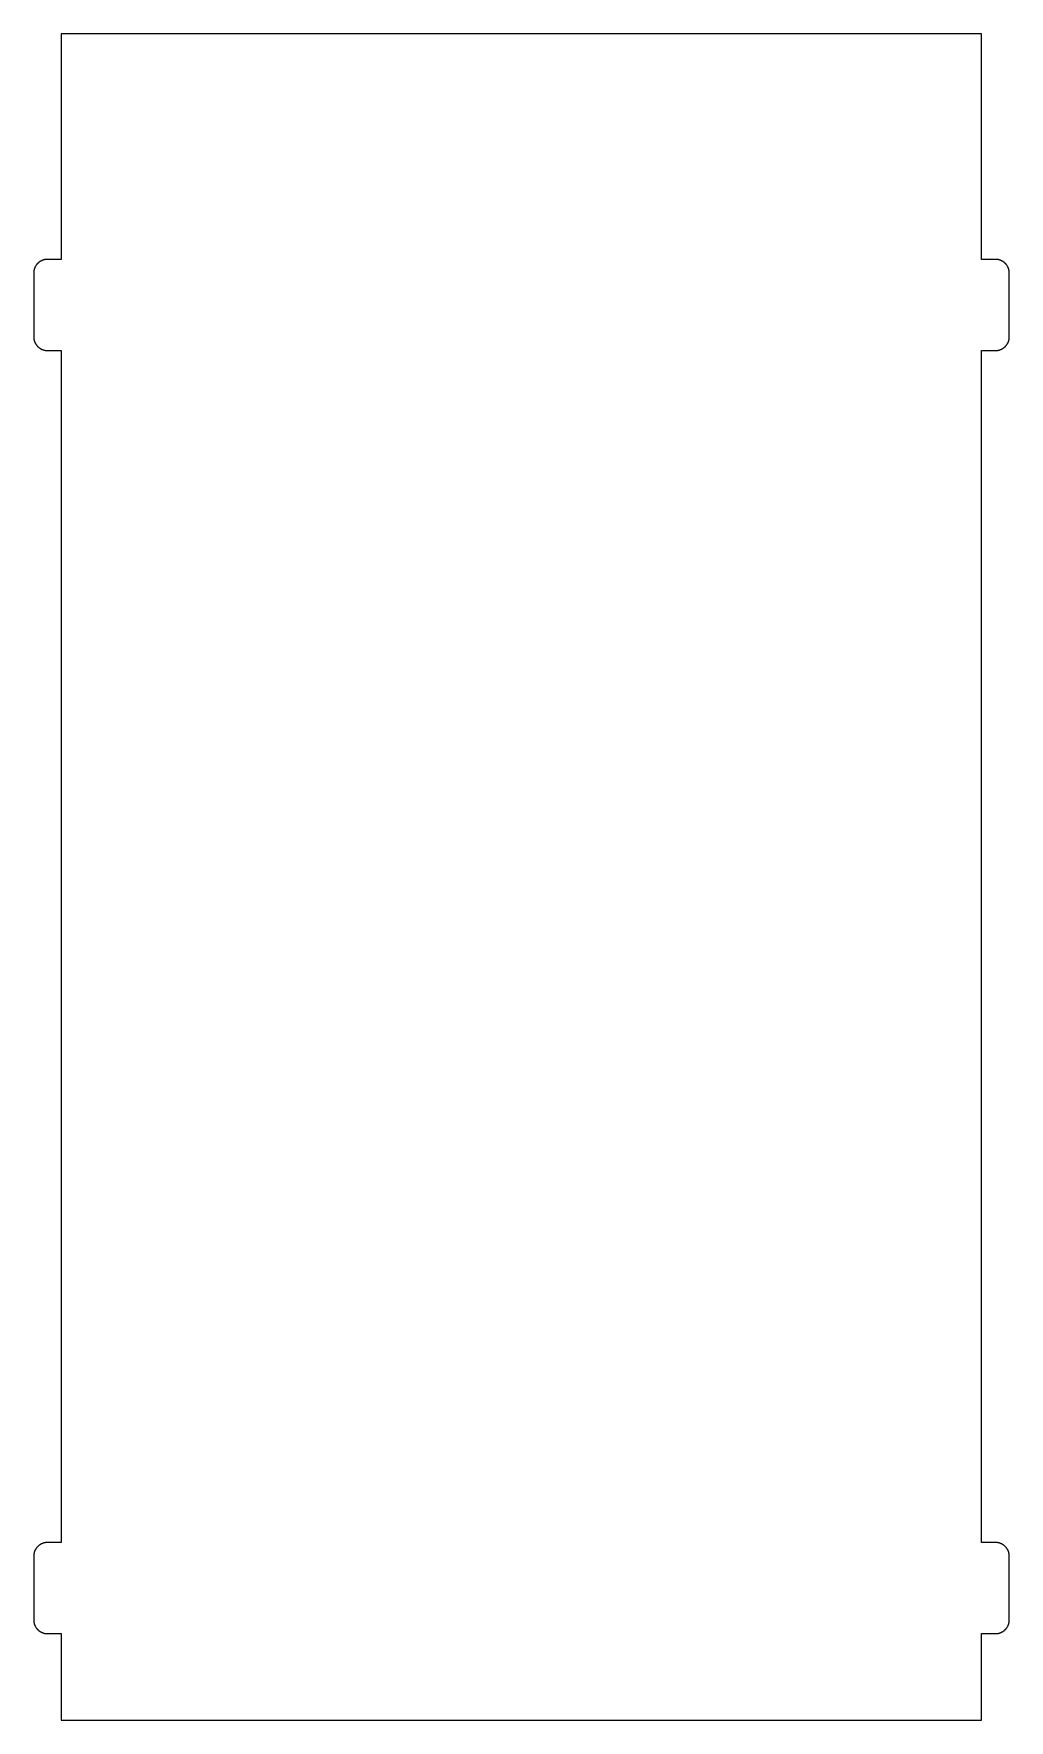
# Model space of a CAD drawing. Header units: metres. Extents: x -3 to 104, y -3 to 182.
import ezdxf

# ---------------------------------------------------------------- set-up
doc = ezdxf.new("R2010")
doc.units = ezdxf.units.M

msp = doc.modelspace()

# ---------------------------------------------------------------- linework, layer by layer
for p, q in [((100.95, 182), (0, 182)), ((0, 182), (0, 157.25)), ((100.95, 157.25), (100.95, 182)), ((-1.52637, 157.25), (-1.57812, 157.248)), ((0, 157.25), (-1.52637, 157.25)), ((102.526, 157.25), (100.95, 157.25)), ((102.578, 157.248), (102.526, 157.25)), ((-2.99805, 155.828), (-3, 155.776)), ((-3, 155.776), (-3, 148.724)), ((-2.99219, 155.907), (-2.99805, 155.828)), ((-2.98926, 155.933), (-2.99219, 155.907)), ((-2.98535, 155.959), (-2.98926, 155.933)), ((-2.98145, 155.984), (-2.98535, 155.959)), ((-2.97754, 156.011), (-2.98145, 155.984)), ((-2.97266, 156.036), (-2.97754, 156.011)), ((-2.9668, 156.062), (-2.97266, 156.036)), ((-2.96191, 156.088), (-2.9668, 156.062)), ((-2.95508, 156.113), (-2.96191, 156.088)), ((-2.94922, 156.139), (-2.95508, 156.113)), ((-2.94141, 156.163), (-2.94922, 156.139)), ((-2.93457, 156.188), (-2.94141, 156.163)), ((-2.92676, 156.214), (-2.93457, 156.188)), ((-2.90039, 156.287), (-2.92676, 156.214)), ((-2.88086, 156.336), (-2.90039, 156.287)), ((-2.87012, 156.36), (-2.88086, 156.336)), ((-2.84863, 156.407), (-2.87012, 156.36)), ((-2.83691, 156.431), (-2.84863, 156.407)), ((-2.81152, 156.478), (-2.83691, 156.431)), ((-2.78613, 156.522), (-2.81152, 156.478)), ((-2.77246, 156.545), (-2.78613, 156.522)), ((-2.75781, 156.567), (-2.77246, 156.545)), ((-2.71387, 156.632), (-2.75781, 156.567)), ((-2.69824, 156.652), (-2.71387, 156.632)), ((-2.68164, 156.674), (-2.69824, 156.652)), ((-2.66602, 156.694), (-2.68164, 156.674)), ((-2.64941, 156.714), (-2.66602, 156.694)), ((-2.63184, 156.734), (-2.64941, 156.714)), ((-2.59668, 156.773), (-2.63184, 156.734)), ((-2.5791, 156.792), (-2.59668, 156.773)), ((-2.54199, 156.829), (-2.5791, 156.792)), ((-2.52344, 156.847), (-2.54199, 156.829)), ((-2.48438, 156.882), (-2.52344, 156.847)), ((-2.46387, 156.899), (-2.48438, 156.882)), ((-2.44434, 156.916), (-2.46387, 156.899)), ((-2.42383, 156.932), (-2.44434, 156.916)), ((-2.40234, 156.948), (-2.42383, 156.932)), ((-2.38184, 156.964), (-2.40234, 156.948)), ((-2.31738, 157.008), (-2.38184, 156.964)), ((-2.29492, 157.022), (-2.31738, 157.008)), ((-2.27246, 157.036), (-2.29492, 157.022)), ((-2.22754, 157.062), (-2.27246, 157.036)), ((-2.18066, 157.087), (-2.22754, 157.062)), ((-2.15723, 157.099), (-2.18066, 157.087)), ((-2.11035, 157.12), (-2.15723, 157.099)), ((-2.08594, 157.131), (-2.11035, 157.12)), ((-2.03711, 157.15), (-2.08594, 157.131)), ((-1.96387, 157.177), (-2.03711, 157.15)), ((-1.93848, 157.185), (-1.96387, 157.177)), ((-1.91309, 157.191), (-1.93848, 157.185)), ((-1.88867, 157.199), (-1.91309, 157.191)), ((-1.86328, 157.205), (-1.88867, 157.199)), ((-1.83789, 157.212), (-1.86328, 157.205)), ((-1.81152, 157.217), (-1.83789, 157.212)), ((-1.78613, 157.223), (-1.81152, 157.217)), ((-1.76074, 157.228), (-1.78613, 157.223)), ((-1.73438, 157.231), (-1.76074, 157.228)), ((-1.70898, 157.235), (-1.73438, 157.231)), ((-1.68262, 157.239), (-1.70898, 157.235)), ((-1.65723, 157.242), (-1.68262, 157.239)), ((-1.57812, 157.248), (-1.65723, 157.242)), ((102.657, 157.242), (102.578, 157.248)), ((102.683, 157.239), (102.657, 157.242)), ((102.709, 157.235), (102.683, 157.239)), ((102.734, 157.231), (102.709, 157.235)), ((102.761, 157.228), (102.734, 157.231)), ((102.786, 157.223), (102.761, 157.228)), ((102.812, 157.217), (102.786, 157.223)), ((102.838, 157.212), (102.812, 157.217)), ((102.863, 157.205), (102.838, 157.212)), ((102.889, 157.199), (102.863, 157.205)), ((102.913, 157.191), (102.889, 157.199)), ((102.938, 157.185), (102.913, 157.191)), ((102.964, 157.177), (102.938, 157.185)), ((103.037, 157.15), (102.964, 157.177)), ((103.086, 157.131), (103.037, 157.15)), ((103.11, 157.12), (103.086, 157.131)), ((103.157, 157.099), (103.11, 157.12)), ((103.181, 157.087), (103.157, 157.099)), ((103.228, 157.062), (103.181, 157.087)), ((103.272, 157.036), (103.228, 157.062)), ((103.295, 157.022), (103.272, 157.036)), ((103.317, 157.008), (103.295, 157.022)), ((103.382, 156.964), (103.317, 157.008)), ((103.402, 156.948), (103.382, 156.964)), ((103.424, 156.932), (103.402, 156.948)), ((103.444, 156.916), (103.424, 156.932)), ((103.464, 156.899), (103.444, 156.916)), ((103.484, 156.882), (103.464, 156.899)), ((103.523, 156.847), (103.484, 156.882)), ((103.542, 156.829), (103.523, 156.847)), ((103.579, 156.792), (103.542, 156.829)), ((103.597, 156.773), (103.579, 156.792)), ((103.632, 156.734), (103.597, 156.773)), ((103.649, 156.714), (103.632, 156.734)), ((103.666, 156.694), (103.649, 156.714)), ((103.682, 156.674), (103.666, 156.694)), ((103.698, 156.652), (103.682, 156.674)), ((103.714, 156.632), (103.698, 156.652)), ((103.758, 156.567), (103.714, 156.632)), ((103.772, 156.545), (103.758, 156.567)), ((103.786, 156.522), (103.772, 156.545)), ((103.812, 156.478), (103.786, 156.522)), ((103.837, 156.431), (103.812, 156.478)), ((103.849, 156.407), (103.837, 156.431)), ((103.87, 156.36), (103.849, 156.407)), ((103.881, 156.336), (103.87, 156.36)), ((103.9, 156.287), (103.881, 156.336)), ((103.927, 156.214), (103.9, 156.287)), ((103.935, 156.188), (103.927, 156.214)), ((103.941, 156.163), (103.935, 156.188)), ((103.949, 156.139), (103.941, 156.163)), ((103.955, 156.113), (103.949, 156.139)), ((103.962, 156.088), (103.955, 156.113)), ((103.967, 156.062), (103.962, 156.088)), ((103.973, 156.036), (103.967, 156.062)), ((103.978, 156.011), (103.973, 156.036)), ((103.981, 155.984), (103.978, 156.011)), ((103.985, 155.959), (103.981, 155.984)), ((103.989, 155.933), (103.985, 155.959)), ((103.992, 155.907), (103.989, 155.933)), ((103.998, 155.828), (103.992, 155.907)), ((104, 155.776), (103.998, 155.828)), ((104, 148.724), (104, 155.776)), ((-3, 148.724), (-2.99805, 148.672)), ((-2.99805, 148.672), (-2.99219, 148.593)), ((-2.99219, 148.593), (-2.98926, 148.567)), ((-2.98926, 148.567), (-2.98535, 148.541)), ((-2.98535, 148.541), (-2.98145, 148.516)), ((-2.98145, 148.516), (-2.97754, 148.489)), ((-2.97754, 148.489), (-2.97266, 148.464)), ((-2.97266, 148.464), (-2.9668, 148.438)), ((-2.9668, 148.438), (-2.96191, 148.412)), ((-2.96191, 148.412), (-2.95508, 148.387)), ((-2.95508, 148.387), (-2.94922, 148.361)), ((-2.94922, 148.361), (-2.94141, 148.337)), ((-2.94141, 148.337), (-2.93457, 148.312)), ((-2.93457, 148.312), (-2.92676, 148.286)), ((-2.92676, 148.286), (-2.90039, 148.213)), ((-2.90039, 148.213), (-2.88086, 148.164)), ((-2.88086, 148.164), (-2.87012, 148.14)), ((-2.87012, 148.14), (-2.84863, 148.093)), ((-2.84863, 148.093), (-2.83691, 148.069)), ((-2.83691, 148.069), (-2.81152, 148.022)), ((-2.81152, 148.022), (-2.78613, 147.978)), ((103.786, 147.978), (103.812, 148.022)), ((103.812, 148.022), (103.837, 148.069)), ((103.837, 148.069), (103.849, 148.093)), ((103.849, 148.093), (103.87, 148.14)), ((103.87, 148.14), (103.881, 148.164)), ((103.881, 148.164), (103.9, 148.213)), ((103.9, 148.213), (103.927, 148.286)), ((103.927, 148.286), (103.935, 148.312)), ((103.935, 148.312), (103.941, 148.337)), ((103.941, 148.337), (103.949, 148.361)), ((103.949, 148.361), (103.955, 148.387)), ((103.955, 148.387), (103.962, 148.412)), ((103.962, 148.412), (103.967, 148.438)), ((103.967, 148.438), (103.973, 148.464)), ((103.973, 148.464), (103.978, 148.489)), ((103.978, 148.489), (103.981, 148.516)), ((103.981, 148.516), (103.985, 148.541)), ((103.985, 148.541), (103.989, 148.567)), ((103.989, 148.567), (103.992, 148.593)), ((103.992, 148.593), (103.998, 148.672)), ((103.998, 148.672), (104, 148.724)), ((-2.78613, 147.978), (-2.77246, 147.955)), ((-2.77246, 147.955), (-2.75781, 147.933)), ((-2.75781, 147.933), (-2.71387, 147.868)), ((-2.71387, 147.868), (-2.69824, 147.848)), ((-2.69824, 147.848), (-2.68164, 147.826)), ((-2.68164, 147.826), (-2.66602, 147.806)), ((-2.66602, 147.806), (-2.64941, 147.786)), ((-2.64941, 147.786), (-2.63184, 147.766)), ((-2.63184, 147.766), (-2.59668, 147.727)), ((-2.59668, 147.727), (-2.5791, 147.708)), ((-2.5791, 147.708), (-2.54199, 147.671)), ((-2.54199, 147.671), (-2.52344, 147.653)), ((-2.52344, 147.653), (-2.48438, 147.618)), ((-2.48438, 147.618), (-2.46387, 147.601)), ((-2.46387, 147.601), (-2.44434, 147.584)), ((-2.44434, 147.584), (-2.42383, 147.568)), ((-2.42383, 147.568), (-2.40234, 147.552)), ((-2.40234, 147.552), (-2.38184, 147.536)), ((-2.38184, 147.536), (-2.31738, 147.492)), ((-2.31738, 147.492), (-2.29492, 147.478)), ((-2.29492, 147.478), (-2.27246, 147.464)), ((-2.27246, 147.464), (-2.22754, 147.438)), ((-2.22754, 147.438), (-2.18066, 147.413)), ((-2.18066, 147.413), (-2.15723, 147.401)), ((-2.15723, 147.401), (-2.11035, 147.38)), ((-2.11035, 147.38), (-2.08594, 147.369)), ((-2.08594, 147.369), (-2.03711, 147.35)), ((-2.03711, 147.35), (-1.96387, 147.323)), ((-1.96387, 147.323), (-1.93848, 147.315)), ((-1.93848, 147.315), (-1.91309, 147.309)), ((-1.91309, 147.309), (-1.88867, 147.301)), ((-1.88867, 147.301), (-1.86328, 147.295)), ((-1.86328, 147.295), (-1.83789, 147.288)), ((-1.83789, 147.288), (-1.81152, 147.283)), ((-1.81152, 147.283), (-1.78613, 147.277)), ((-1.78613, 147.277), (-1.76074, 147.272)), ((-1.76074, 147.272), (-1.73438, 147.269)), ((-1.73438, 147.269), (-1.70898, 147.265)), ((-1.70898, 147.265), (-1.68262, 147.261)), ((-1.68262, 147.261), (-1.65723, 147.258)), ((-1.65723, 147.258), (-1.57812, 147.252)), ((-1.57812, 147.252), (-1.52637, 147.25)), ((-1.52637, 147.25), (0, 147.25)), ((0, 147.25), (0, 16.5)), ((100.95, 16.5), (100.95, 147.25)), ((100.95, 147.25), (102.526, 147.25)), ((102.526, 147.25), (102.578, 147.252)), ((102.578, 147.252), (102.657, 147.258)), ((102.657, 147.258), (102.683, 147.261)), ((102.683, 147.261), (102.709, 147.265)), ((102.709, 147.265), (102.734, 147.269)), ((102.734, 147.269), (102.761, 147.272)), ((102.761, 147.272), (102.786, 147.277)), ((102.786, 147.277), (102.812, 147.283)), ((102.812, 147.283), (102.838, 147.288)), ((102.838, 147.288), (102.863, 147.295)), ((102.863, 147.295), (102.889, 147.301)), ((102.889, 147.301), (102.913, 147.309)), ((102.913, 147.309), (102.938, 147.315)), ((102.938, 147.315), (102.964, 147.323)), ((102.964, 147.323), (103.037, 147.35)), ((103.037, 147.35), (103.086, 147.369)), ((103.086, 147.369), (103.11, 147.38)), ((103.11, 147.38), (103.157, 147.401)), ((103.157, 147.401), (103.181, 147.413)), ((103.181, 147.413), (103.228, 147.438)), ((103.228, 147.438), (103.272, 147.464)), ((103.272, 147.464), (103.295, 147.478)), ((103.295, 147.478), (103.317, 147.492)), ((103.317, 147.492), (103.382, 147.536)), ((103.382, 147.536), (103.402, 147.552)), ((103.402, 147.552), (103.424, 147.568)), ((103.424, 147.568), (103.444, 147.584)), ((103.444, 147.584), (103.464, 147.601)), ((103.464, 147.601), (103.484, 147.618)), ((103.484, 147.618), (103.523, 147.653)), ((103.523, 147.653), (103.542, 147.671)), ((103.542, 147.671), (103.579, 147.708)), ((103.579, 147.708), (103.597, 147.727)), ((103.597, 147.727), (103.632, 147.766)), ((103.632, 147.766), (103.649, 147.786)), ((103.649, 147.786), (103.666, 147.806)), ((103.666, 147.806), (103.682, 147.826)), ((103.682, 147.826), (103.698, 147.848)), ((103.698, 147.848), (103.714, 147.868)), ((103.714, 147.868), (103.758, 147.933)), ((103.758, 147.933), (103.772, 147.955)), ((103.772, 147.955), (103.786, 147.978)), ((-2.99805, 15.0781), (-3, 15.0264)), ((-3, 15.0264), (-3, 7.97363)), ((-2.99219, 15.1572), (-2.99805, 15.0781)), ((-2.98926, 15.1826), (-2.99219, 15.1572)), ((-2.98535, 15.209), (-2.98926, 15.1826)), ((-2.98145, 15.2344), (-2.98535, 15.209)), ((-2.97754, 15.2607), (-2.98145, 15.2344)), ((-2.97266, 15.2861), (-2.97754, 15.2607)), ((-2.9668, 15.3115), (-2.97266, 15.2861)), ((-2.96191, 15.3379), (-2.9668, 15.3115)), ((-2.95508, 15.3633), (-2.96191, 15.3379)), ((-2.94922, 15.3887), (-2.95508, 15.3633)), ((-2.94141, 15.4131), (-2.94922, 15.3887)), ((-2.93457, 15.4385), (-2.94141, 15.4131)), ((-2.92676, 15.4639), (-2.93457, 15.4385)), ((-2.90039, 15.5371), (-2.92676, 15.4639)), ((-2.88086, 15.5859), (-2.90039, 15.5371)), ((-2.87012, 15.6104), (-2.88086, 15.5859)), ((-2.84863, 15.6572), (-2.87012, 15.6104)), ((-2.83691, 15.6807), (-2.84863, 15.6572)), ((-2.81152, 15.7275), (-2.83691, 15.6807)), ((-2.78613, 15.7725), (-2.81152, 15.7275)), ((-2.77246, 15.7949), (-2.78613, 15.7725)), ((-2.75781, 15.8174), (-2.77246, 15.7949)), ((-2.71387, 15.8818), (-2.75781, 15.8174)), ((-2.69824, 15.9023), (-2.71387, 15.8818)), ((-2.68164, 15.9238), (-2.69824, 15.9023)), ((-2.66602, 15.9443), (-2.68164, 15.9238)), ((-2.64941, 15.9639), (-2.66602, 15.9443)), ((-2.63184, 15.9844), (-2.64941, 15.9639)), ((-2.59668, 16.0234), (-2.63184, 15.9844)), ((-2.5791, 16.042), (-2.59668, 16.0234)), ((-2.54199, 16.0791), (-2.5791, 16.042)), ((-2.52344, 16.0967), (-2.54199, 16.0791)), ((-2.48438, 16.1318), (-2.52344, 16.0967)), ((-2.46387, 16.1494), (-2.48438, 16.1318)), ((-2.44434, 16.166), (-2.46387, 16.1494)), ((-2.42383, 16.1816), (-2.44434, 16.166)), ((-2.40234, 16.1982), (-2.42383, 16.1816)), ((-2.38184, 16.2139), (-2.40234, 16.1982)), ((-2.31738, 16.2578), (-2.38184, 16.2139)), ((-2.29492, 16.2725), (-2.31738, 16.2578)), ((-2.27246, 16.2861), (-2.29492, 16.2725)), ((-2.22754, 16.3115), (-2.27246, 16.2861)), ((-2.18066, 16.3369), (-2.22754, 16.3115)), ((-2.15723, 16.3486), (-2.18066, 16.3369)), ((-2.11035, 16.3701), (-2.15723, 16.3486)), ((-2.08594, 16.3809), (-2.11035, 16.3701)), ((-2.03711, 16.4004), (-2.08594, 16.3809)), ((-1.96387, 16.4268), (-2.03711, 16.4004)), ((-1.93848, 16.4346), (-1.96387, 16.4268)), ((-1.91309, 16.4414), (-1.93848, 16.4346)), ((-1.88867, 16.4492), (-1.91309, 16.4414)), ((-1.86328, 16.4551), (-1.88867, 16.4492)), ((-1.83789, 16.4619), (-1.86328, 16.4551)), ((-1.81152, 16.4668), (-1.83789, 16.4619)), ((-1.78613, 16.4727), (-1.81152, 16.4668)), ((-1.76074, 16.4775), (-1.78613, 16.4727)), ((-1.73438, 16.4814), (-1.76074, 16.4775)), ((-1.70898, 16.4854), (-1.73438, 16.4814)), ((-1.68262, 16.4893), (-1.70898, 16.4854)), ((-1.65723, 16.4922), (-1.68262, 16.4893)), ((-1.57812, 16.498), (-1.65723, 16.4922)), ((-1.52637, 16.5), (-1.57812, 16.498)), ((0, 16.5), (-1.52637, 16.5)), ((102.526, 16.5), (100.95, 16.5)), ((102.578, 16.498), (102.526, 16.5)), ((102.657, 16.4922), (102.578, 16.498)), ((102.683, 16.4893), (102.657, 16.4922)), ((102.709, 16.4854), (102.683, 16.4893)), ((102.734, 16.4814), (102.709, 16.4854)), ((102.761, 16.4775), (102.734, 16.4814)), ((102.786, 16.4727), (102.761, 16.4775)), ((102.812, 16.4668), (102.786, 16.4727)), ((102.838, 16.4619), (102.812, 16.4668)), ((102.863, 16.4551), (102.838, 16.4619)), ((102.889, 16.4492), (102.863, 16.4551)), ((102.913, 16.4414), (102.889, 16.4492)), ((102.938, 16.4346), (102.913, 16.4414)), ((102.964, 16.4268), (102.938, 16.4346)), ((103.037, 16.4004), (102.964, 16.4268)), ((103.086, 16.3809), (103.037, 16.4004)), ((103.11, 16.3701), (103.086, 16.3809)), ((103.157, 16.3486), (103.11, 16.3701)), ((103.181, 16.3369), (103.157, 16.3486)), ((103.228, 16.3115), (103.181, 16.3369)), ((103.272, 16.2861), (103.228, 16.3115)), ((103.295, 16.2725), (103.272, 16.2861)), ((103.317, 16.2578), (103.295, 16.2725)), ((103.382, 16.2139), (103.317, 16.2578)), ((103.402, 16.1982), (103.382, 16.2139)), ((103.424, 16.1816), (103.402, 16.1982)), ((103.444, 16.166), (103.424, 16.1816)), ((103.464, 16.1494), (103.444, 16.166)), ((103.484, 16.1318), (103.464, 16.1494)), ((103.523, 16.0967), (103.484, 16.1318)), ((103.542, 16.0791), (103.523, 16.0967)), ((103.579, 16.042), (103.542, 16.0791)), ((103.597, 16.0234), (103.579, 16.042)), ((103.632, 15.9844), (103.597, 16.0234)), ((103.649, 15.9639), (103.632, 15.9844)), ((103.666, 15.9443), (103.649, 15.9639)), ((103.682, 15.9238), (103.666, 15.9443)), ((103.698, 15.9023), (103.682, 15.9238)), ((103.714, 15.8818), (103.698, 15.9023)), ((103.758, 15.8174), (103.714, 15.8818)), ((103.772, 15.7949), (103.758, 15.8174)), ((103.786, 15.7725), (103.772, 15.7949)), ((103.812, 15.7275), (103.786, 15.7725)), ((103.837, 15.6807), (103.812, 15.7275)), ((103.849, 15.6572), (103.837, 15.6807)), ((103.87, 15.6104), (103.849, 15.6572)), ((103.881, 15.5859), (103.87, 15.6104)), ((103.9, 15.5371), (103.881, 15.5859)), ((103.927, 15.4639), (103.9, 15.5371)), ((103.935, 15.4385), (103.927, 15.4639)), ((103.941, 15.4131), (103.935, 15.4385)), ((103.949, 15.3887), (103.941, 15.4131)), ((103.955, 15.3633), (103.949, 15.3887)), ((103.962, 15.3379), (103.955, 15.3633)), ((103.967, 15.3115), (103.962, 15.3379)), ((103.973, 15.2861), (103.967, 15.3115)), ((103.978, 15.2607), (103.973, 15.2861)), ((103.981, 15.2344), (103.978, 15.2607)), ((103.985, 15.209), (103.981, 15.2344)), ((103.989, 15.1826), (103.985, 15.209)), ((103.992, 15.1572), (103.989, 15.1826)), ((103.998, 15.0781), (103.992, 15.1572)), ((104, 15.0264), (103.998, 15.0781)), ((104, 7.97363), (104, 15.0264)), ((-3, 7.97363), (-2.99805, 7.92188)), ((-2.99805, 7.92188), (-2.99219, 7.84277)), ((-2.99219, 7.84277), (-2.98926, 7.81738)), ((-2.98926, 7.81738), (-2.98535, 7.79102)), ((-2.98535, 7.79102), (-2.98145, 7.76562)), ((-2.98145, 7.76562), (-2.97754, 7.73926)), ((-2.97754, 7.73926), (-2.97266, 7.71387)), ((-2.97266, 7.71387), (-2.9668, 7.68848)), ((-2.9668, 7.68848), (-2.96191, 7.66211)), ((-2.96191, 7.66211), (-2.95508, 7.63672)), ((-2.95508, 7.63672), (-2.94922, 7.61133)), ((-2.94922, 7.61133), (-2.94141, 7.58691)), ((-2.94141, 7.58691), (-2.93457, 7.56152)), ((-2.93457, 7.56152), (-2.92676, 7.53613)), ((-2.92676, 7.53613), (-2.90039, 7.46289)), ((-2.90039, 7.46289), (-2.88086, 7.41406)), ((-2.88086, 7.41406), (-2.87012, 7.38965)), ((103.87, 7.38965), (103.881, 7.41406)), ((103.881, 7.41406), (103.9, 7.46289)), ((103.9, 7.46289), (103.927, 7.53613)), ((103.927, 7.53613), (103.935, 7.56152)), ((103.935, 7.56152), (103.941, 7.58691)), ((103.941, 7.58691), (103.949, 7.61133)), ((103.949, 7.61133), (103.955, 7.63672)), ((103.955, 7.63672), (103.962, 7.66211)), ((103.962, 7.66211), (103.967, 7.68848)), ((103.967, 7.68848), (103.973, 7.71387)), ((103.973, 7.71387), (103.978, 7.73926)), ((103.978, 7.73926), (103.981, 7.76562)), ((103.981, 7.76562), (103.985, 7.79102)), ((103.985, 7.79102), (103.989, 7.81738)), ((103.989, 7.81738), (103.992, 7.84277)), ((103.992, 7.84277), (103.998, 7.92188)), ((103.998, 7.92188), (104, 7.97363)), ((-2.87012, 7.38965), (-2.84863, 7.34277)), ((-2.84863, 7.34277), (-2.83691, 7.31934)), ((-2.83691, 7.31934), (-2.81152, 7.27246)), ((-2.81152, 7.27246), (-2.78613, 7.22754)), ((-2.78613, 7.22754), (-2.77246, 7.20508)), ((-2.77246, 7.20508), (-2.75781, 7.18262)), ((-2.75781, 7.18262), (-2.71387, 7.11816)), ((-2.71387, 7.11816), (-2.69824, 7.09766)), ((-2.69824, 7.09766), (-2.68164, 7.07617)), ((-2.68164, 7.07617), (-2.66602, 7.05566)), ((-2.66602, 7.05566), (-2.64941, 7.03613)), ((-2.64941, 7.03613), (-2.63184, 7.01562)), ((-2.63184, 7.01562), (-2.59668, 6.97656)), ((-2.59668, 6.97656), (-2.5791, 6.95801)), ((-2.5791, 6.95801), (-2.54199, 6.9209)), ((-2.54199, 6.9209), (-2.52344, 6.90332)), ((-2.52344, 6.90332), (-2.48438, 6.86816)), ((-2.48438, 6.86816), (-2.46387, 6.85059)), ((-2.46387, 6.85059), (-2.44434, 6.83398)), ((-2.44434, 6.83398), (-2.42383, 6.81836)), ((-2.42383, 6.81836), (-2.40234, 6.80176)), ((-2.40234, 6.80176), (-2.38184, 6.78613)), ((-2.38184, 6.78613), (-2.31738, 6.74219)), ((-2.31738, 6.74219), (-2.29492, 6.72754)), ((-2.29492, 6.72754), (-2.27246, 6.71387)), ((-2.27246, 6.71387), (-2.22754, 6.68848)), ((-2.22754, 6.68848), (-2.18066, 6.66309)), ((-2.18066, 6.66309), (-2.15723, 6.65137)), ((-2.15723, 6.65137), (-2.11035, 6.62988)), ((-2.11035, 6.62988), (-2.08594, 6.61914)), ((-2.08594, 6.61914), (-2.03711, 6.59961)), ((-2.03711, 6.59961), (-1.96387, 6.57324)), ((-1.96387, 6.57324), (-1.93848, 6.56543)), ((-1.93848, 6.56543), (-1.91309, 6.55859)), ((-1.91309, 6.55859), (-1.88867, 6.55078)), ((-1.88867, 6.55078), (-1.86328, 6.54492)), ((-1.86328, 6.54492), (-1.83789, 6.53809)), ((-1.83789, 6.53809), (-1.81152, 6.5332)), ((-1.81152, 6.5332), (-1.78613, 6.52734)), ((-1.78613, 6.52734), (-1.76074, 6.52246)), ((-1.76074, 6.52246), (-1.73438, 6.51855)), ((-1.73438, 6.51855), (-1.70898, 6.51465)), ((-1.70898, 6.51465), (-1.68262, 6.51074)), ((-1.68262, 6.51074), (-1.65723, 6.50781)), ((-1.65723, 6.50781), (-1.57812, 6.50195)), ((-1.57812, 6.50195), (-1.52637, 6.5)), ((-1.52637, 6.5), (0, 6.5)), ((0, 6.5), (0, -3)), ((100.95, 6.5), (102.526, 6.5)), ((100.95, -3), (100.95, 6.5)), ((102.526, 6.5), (102.578, 6.50195)), ((102.578, 6.50195), (102.657, 6.50781)), ((102.657, 6.50781), (102.683, 6.51074)), ((102.683, 6.51074), (102.709, 6.51465)), ((102.709, 6.51465), (102.734, 6.51855)), ((102.734, 6.51855), (102.761, 6.52246)), ((102.761, 6.52246), (102.786, 6.52734)), ((102.786, 6.52734), (102.812, 6.5332)), ((102.812, 6.5332), (102.838, 6.53809)), ((102.838, 6.53809), (102.863, 6.54492)), ((102.863, 6.54492), (102.889, 6.55078)), ((102.889, 6.55078), (102.913, 6.55859)), ((102.913, 6.55859), (102.938, 6.56543)), ((102.938, 6.56543), (102.964, 6.57324)), ((102.964, 6.57324), (103.037, 6.59961)), ((103.037, 6.59961), (103.086, 6.61914)), ((103.086, 6.61914), (103.11, 6.62988)), ((103.11, 6.62988), (103.157, 6.65137)), ((103.157, 6.65137), (103.181, 6.66309)), ((103.181, 6.66309), (103.228, 6.68848)), ((103.228, 6.68848), (103.272, 6.71387)), ((103.272, 6.71387), (103.295, 6.72754)), ((103.295, 6.72754), (103.317, 6.74219)), ((103.317, 6.74219), (103.382, 6.78613)), ((103.382, 6.78613), (103.402, 6.80176)), ((103.402, 6.80176), (103.424, 6.81836)), ((103.424, 6.81836), (103.444, 6.83398)), ((103.444, 6.83398), (103.464, 6.85059)), ((103.464, 6.85059), (103.484, 6.86816)), ((103.484, 6.86816), (103.523, 6.90332)), ((103.523, 6.90332), (103.542, 6.9209)), ((103.542, 6.9209), (103.579, 6.95801)), ((103.579, 6.95801), (103.597, 6.97656)), ((103.597, 6.97656), (103.632, 7.01562)), ((103.632, 7.01562), (103.649, 7.03613)), ((103.649, 7.03613), (103.666, 7.05566)), ((103.666, 7.05566), (103.682, 7.07617)), ((103.682, 7.07617), (103.698, 7.09766)), ((103.698, 7.09766), (103.714, 7.11816)), ((103.714, 7.11816), (103.758, 7.18262)), ((103.758, 7.18262), (103.772, 7.20508)), ((103.772, 7.20508), (103.786, 7.22754)), ((103.786, 7.22754), (103.812, 7.27246)), ((103.812, 7.27246), (103.837, 7.31934)), ((103.837, 7.31934), (103.849, 7.34277)), ((103.849, 7.34277), (103.87, 7.38965)), ((0, -3), (100.95, -3))]:
    msp.add_line(p, q)

doc.saveas('drawing.dxf')
